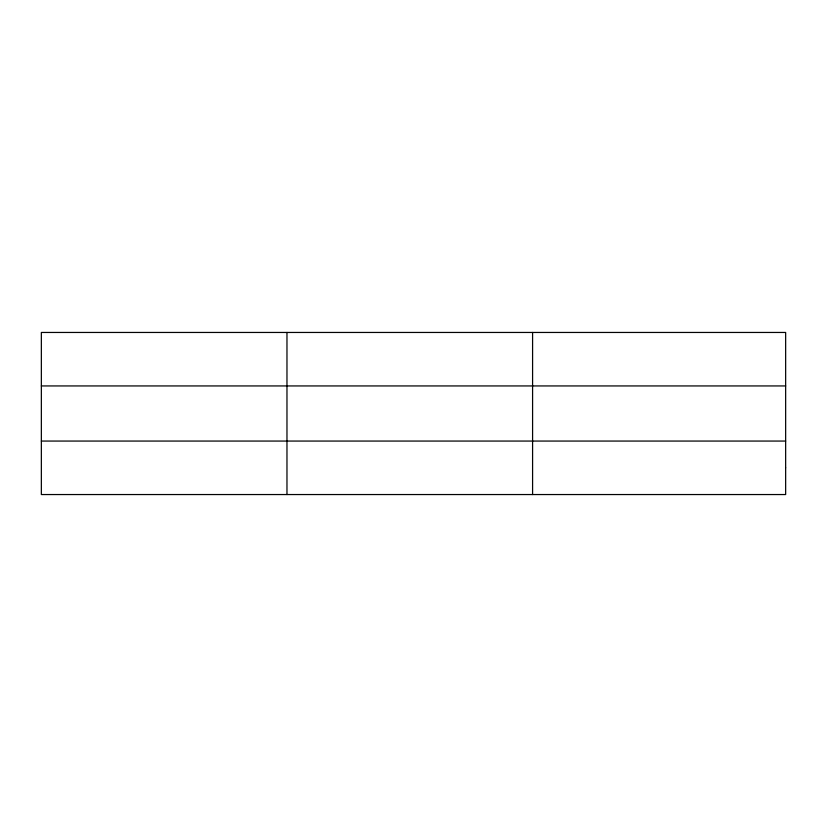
<?xml version="1.0" encoding="UTF-8"?>
<svg xmlns="http://www.w3.org/2000/svg" width="827" height="827" viewBox="0 0 827 827"><rect width="100%" height="100%" fill="white"/><g stroke="black" fill="none" stroke-linecap="round" stroke-linejoin="round"><path stroke-width="1.24" d="M286.969 494.546L286.969 332.454M532.588 494.546L532.588 332.454M41.35 385.94L785.65 385.94M41.35 441.06L785.65 441.06M785.65 467.803L785.65 494.546L41.35 494.546L41.35 332.454L785.65 332.454L785.65 467.803"/></g></svg>
